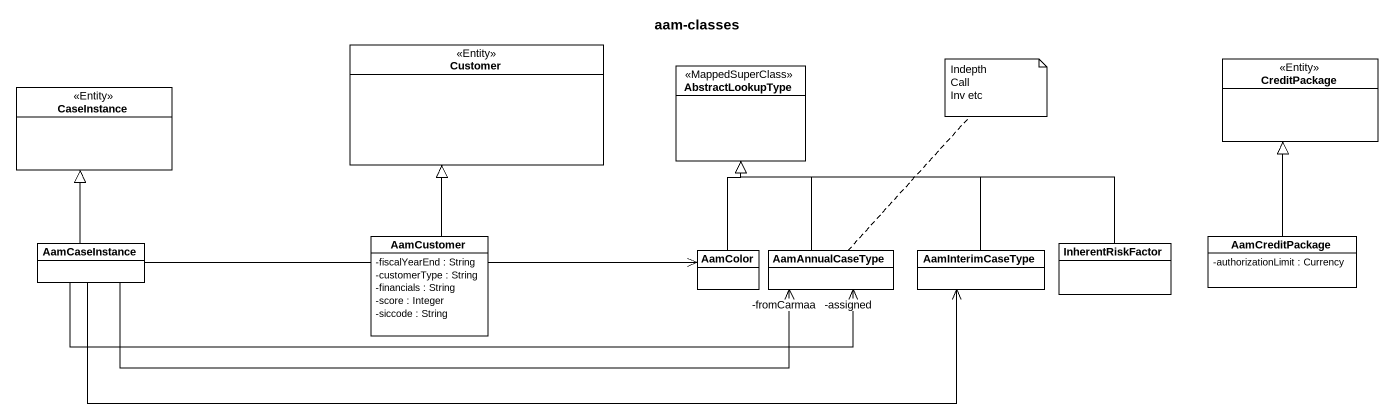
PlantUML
@startuml
title aam-classes
hide circle
hide empty members
skinparam classAttributeIconSize 0
class Customer <<Entity>>
class CaseInstance <<Entity>>
class AbstractLookupType <<MappedSuperClass>>
class CreditPackage <<Entity>>
class AamCaseInstance
class AamCustomer {
  -fiscalYearEnd : String
  -customerType : String
  -financials : String
  -score : Integer
  -siccode : String
}
class AamColor
class AamAnnualCaseType
class AamInterimCaseType
class InherentRiskFactor
class AamCreditPackage {
  -authorizationLimit : Currency
}
AamCaseInstance -up-|> CaseInstance
AamCaseInstance -right-> AamColor
AamCaseInstance -right-> "-assigned" AamAnnualCaseType
AamCaseInstance -right-> "-fromCarmaa" AamAnnualCaseType
AamCaseInstance -right-> AamInterimCaseType
AamCustomer -up-|> Customer
AamColor -up-|> AbstractLookupType
AamAnnualCaseType -up-|> AbstractLookupType
AamInterimCaseType -up-|> AbstractLookupType
InherentRiskFactor -left-|> AbstractLookupType
AamCreditPackage -up-|> CreditPackage
note top of AamAnnualCaseType
  Indepth
  Call
  Inv etc
end note
@enduml
